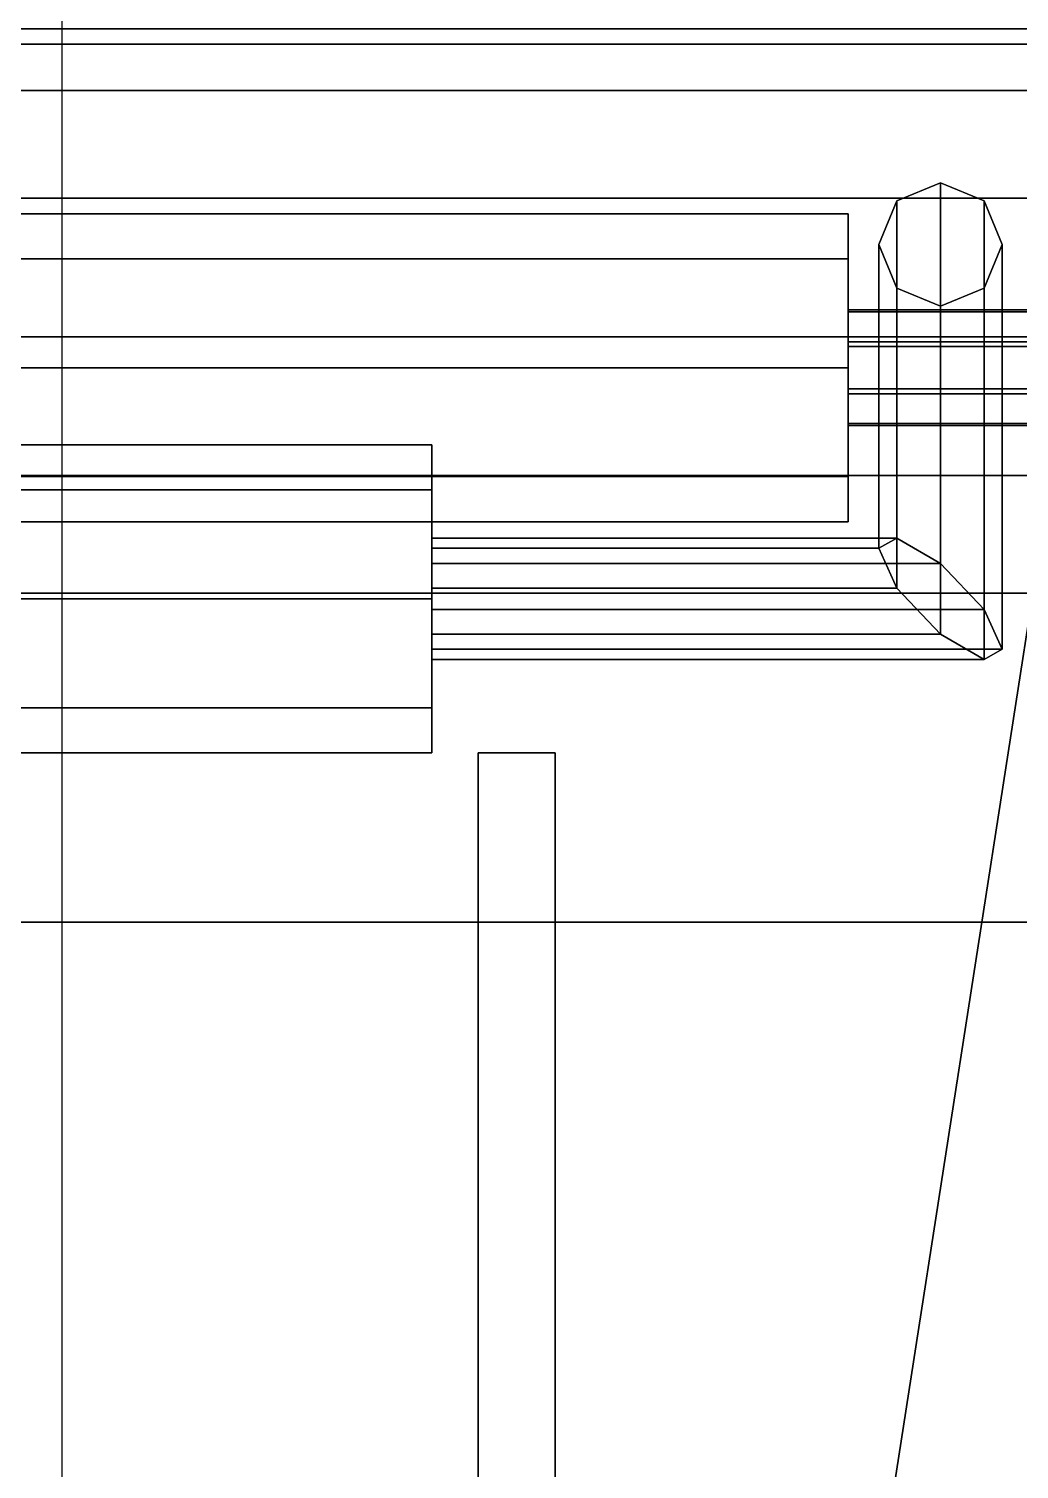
# Model space of a CAD drawing. Header units: millimetres. Extents: x -1.1 to 1.1, y -2.5 to 10.7.
# Drawn here: x -0.022 to 0.621, y 1.815 to 2.75 of the extents above; entities that cross this region are included whole.
import ezdxf

# ---------------------------------------------------------------- set-up
doc = ezdxf.new("R2010")
doc.units = ezdxf.units.MM
doc.layers.add('reference', color=9, linetype='Continuous')

msp = doc.modelspace()

# ---------------------------------------------------------------- linework, layer by layer
for points in [[(-0.71274, 2.75, 1.04), (-0.69783, 2.75, 1.11), (0.69783, 2.75, 1.11), (0.71274, 2.75, 1.04)], [(-0.69783, 2.75, 1.11), (-0.68718, 2.74, 1.19), (0.68718, 2.74, 1.19), (0.69783, 2.75, 1.11)], [(-0.68718, 2.74, 1.19), (-0.67439, 2.71, 1.24), (0.67439, 2.71, 1.24), (0.68718, 2.74, 1.19)], [(-0.67439, 2.71, 1.24), (-0.66161, 2.64, 1.28), (0.66161, 2.64, 1.28), (0.67439, 2.71, 1.24)], [(0.54172, 2.63828, 0.82632), (0.57, 2.65, 0.82023), (0.57, 2.40294, 0.64723), (0.54172, 2.41939, 0.67305)], [(0.57, 2.65, 0.82023), (0.54172, 2.63828, 0.82632), (0.54172, 2.63828, 1.07), (0.57, 2.65, 1.06)], [(0.57, 2.65, 0.82023), (0.59828, 2.63828, 0.82632), (0.59828, 2.37305, 0.64061), (0.57, 2.40294, 0.64723)], [(0.59828, 2.63828, 0.82632), (0.57, 2.65, 0.82023), (0.57, 2.65, 1.06), (0.59828, 2.63828, 1.07)], [(-0.66161, 2.64, 1.28), (-0.65573, 2.55, 1.3), (0.65573, 2.55, 1.3), (0.66161, 2.64, 1.28)], [(0.53, 2.61, 0.84105), (0.54172, 2.63828, 0.82632), (0.54172, 2.41939, 0.67305), (0.53, 2.41277, 0.70294)], [(0.54172, 2.63828, 0.82632), (0.53, 2.61, 0.84105), (0.53, 2.61, 1.07), (0.54172, 2.63828, 1.07)], [(0.59828, 2.63828, 0.82632), (0.61, 2.61, 0.84105), (0.61, 2.34723, 0.65706), (0.59828, 2.37305, 0.64061)], [(0.61, 2.61, 0.84105), (0.59828, 2.63828, 0.82632), (0.59828, 2.63828, 1.07), (0.61, 2.61, 1.07)], [(-0.29, 2.63, 0.88), (-0.29, 2.60071, 0.95071), (0.51, 2.60071, 0.95071), (0.51, 2.63, 0.88)], [(-0.29, 2.60071, 0.80929), (-0.29, 2.63, 0.88), (0.51, 2.63, 0.88), (0.51, 2.60071, 0.80929)], [(0.51, 2.60071, 0.80929), (0.51, 2.63, 0.88), (0.51, 2.56759, 0.89368), (0.51, 2.56625, 0.8631)], [(0.51, 2.63, 0.88), (0.51, 2.60071, 0.95071), (0.51, 2.5469, 0.91625), (0.51, 2.56759, 0.89368)], [(0.54172, 2.58172, 0.85577), (0.53, 2.61, 0.84105), (0.53, 2.41277, 0.70294), (0.54172, 2.38695, 0.71939)], [(0.53, 2.61, 0.84105), (0.54172, 2.58172, 0.85577), (0.54172, 2.58172, 1.08), (0.53, 2.61, 1.07)], [(0.61, 2.61, 0.84105), (0.59828, 2.58172, 0.85577), (0.59828, 2.34061, 0.68695), (0.61, 2.34723, 0.65706)], [(0.59828, 2.58172, 0.85577), (0.61, 2.61, 0.84105), (0.61, 2.61, 1.07), (0.59828, 2.58172, 1.08)], [(-0.29, 2.60071, 0.95071), (-0.29, 2.53, 0.98), (0.51, 2.53, 0.98), (0.51, 2.60071, 0.95071)], [(-0.29, 2.53, 0.78), (-0.29, 2.60071, 0.80929), (0.51, 2.60071, 0.80929), (0.51, 2.53, 0.78)], [(0.51, 2.53, 0.78), (0.51, 2.60071, 0.80929), (0.51, 2.56625, 0.8631), (0.51, 2.54368, 0.84241)], [(0.51, 2.60071, 0.95071), (0.51, 2.53, 0.98), (0.51, 2.51632, 0.91759), (0.51, 2.5469, 0.91625)], [(0.57, 2.57, 0.86187), (0.54172, 2.58172, 0.85577), (0.54172, 2.38695, 0.71939), (0.57, 2.35706, 0.71277)], [(0.54172, 2.58172, 0.85577), (0.57, 2.57, 0.86187), (0.57, 2.57, 1.08), (0.54172, 2.58172, 1.08)], [(0.59828, 2.58172, 0.85577), (0.57, 2.57, 0.86187), (0.57, 2.35706, 0.71277), (0.59828, 2.34061, 0.68695)], [(0.57, 2.57, 0.86187), (0.59828, 2.58172, 0.85577), (0.59828, 2.58172, 1.08), (0.57, 2.57, 1.08)], [(0.66, 2.5469, 0.91625), (0.67172, 2.56759, 0.89368), (0.51, 2.56759, 0.89368), (0.51, 2.5469, 0.91625)], [(0.67172, 2.56759, 0.89368), (0.7, 2.56625, 0.8631), (0.51, 2.56625, 0.8631), (0.51, 2.56759, 0.89368)], [(0.7, 2.56625, 0.8631), (0.72828, 2.54368, 0.84241), (0.51, 2.54368, 0.84241), (0.51, 2.56625, 0.8631)], [(0.70422, 2.55, 1.08), (0.72358, 2.46, 0.95084), (-0.72358, 2.46, 0.95084), (-0.70422, 2.55, 1.08)], [(-0.65573, 2.55, 1.3), (-0.25, 1.73996, 1.41665), (0.53, 1.73996, 1.41665), (0.65573, 2.55, 1.3)], [(0.67172, 2.51632, 0.91759), (0.66, 2.5469, 0.91625), (0.51, 2.5469, 0.91625), (0.51, 2.51632, 0.91759)], [(0.72828, 2.54368, 0.84241), (0.74, 2.5131, 0.84375), (0.51, 2.5131, 0.84375), (0.51, 2.54368, 0.84241)], [(0.51, 2.45929, 0.80929), (0.51, 2.53, 0.78), (0.51, 2.54368, 0.84241), (0.51, 2.5131, 0.84375)], [(0.53, 1.73996, 1.41665), (0.65021, 1.69067, 1.42374), (0.65021, 1.69067, 1.42374), (0.65573, 2.55, 1.3)], [(-0.29, 2.53, 0.98), (-0.29, 2.45929, 0.95071), (0.51, 2.45929, 0.95071), (0.51, 2.53, 0.98)], [(-0.29, 2.45929, 0.80929), (-0.29, 2.53, 0.78), (0.51, 2.53, 0.78), (0.51, 2.45929, 0.80929)], [(0.51, 2.53, 0.98), (0.51, 2.45929, 0.95071), (0.51, 2.49375, 0.8969), (0.51, 2.51632, 0.91759)], [(0.7, 2.49375, 0.8969), (0.67172, 2.51632, 0.91759), (0.51, 2.51632, 0.91759), (0.51, 2.49375, 0.8969)], [(0.74, 2.5131, 0.84375), (0.72828, 2.49241, 0.86632), (0.51, 2.49241, 0.86632), (0.51, 2.5131, 0.84375)], [(0.51, 2.43, 0.88), (0.51, 2.45929, 0.80929), (0.51, 2.5131, 0.84375), (0.51, 2.49241, 0.86632)], [(0.72828, 2.49241, 0.86632), (0.7, 2.49375, 0.8969), (0.51, 2.49375, 0.8969), (0.51, 2.49241, 0.86632)], [(0.51, 2.45929, 0.95071), (0.51, 2.43, 0.88), (0.51, 2.49241, 0.86632), (0.51, 2.49375, 0.8969)], [(-0.56, 2.48, 0.68), (-0.56, 2.45071, 0.75071), (0.24, 2.45071, 0.75071), (0.24, 2.48, 0.68)], [(-0.56, 2.45071, 0.60929), (-0.56, 2.48, 0.68), (0.24, 2.48, 0.68), (0.24, 2.45071, 0.60929)], [(0.24, 2.45071, 0.60929), (0.24, 2.48, 0.68), (0.24, 2.41939, 0.67305), (0.24, 2.40294, 0.64723)], [(0.24, 2.48, 0.68), (0.24, 2.45071, 0.75071), (0.24, 2.41277, 0.70294), (0.24, 2.41939, 0.67305)], [(0.72358, 2.46, 0.95084), (0.74, 2.38368, 0.84131), (-0.74, 2.38368, 0.84131), (-0.72358, 2.46, 0.95084)], [(-0.29, 2.45929, 0.95071), (-0.29, 2.43, 0.88), (0.51, 2.43, 0.88), (0.51, 2.45929, 0.95071)], [(-0.29, 2.43, 0.88), (-0.29, 2.45929, 0.80929), (0.51, 2.45929, 0.80929), (0.51, 2.43, 0.88)], [(-0.56, 2.45071, 0.75071), (-0.56, 2.38, 0.78), (0.24, 2.38, 0.78), (0.24, 2.45071, 0.75071)], [(-0.56, 2.38, 0.58), (-0.56, 2.45071, 0.60929), (0.24, 2.45071, 0.60929), (0.24, 2.38, 0.58)], [(0.24, 2.38, 0.58), (0.24, 2.45071, 0.60929), (0.24, 2.40294, 0.64723), (0.24, 2.37305, 0.64061)], [(0.24, 2.45071, 0.75071), (0.24, 2.38, 0.78), (0.24, 2.38695, 0.71939), (0.24, 2.41277, 0.70294)], [(0.53, 2.41277, 0.70294), (0.54172, 2.41939, 0.67305), (0.24, 2.41939, 0.67305), (0.24, 2.41277, 0.70294)], [(0.54172, 2.41939, 0.67305), (0.57, 2.40294, 0.64723), (0.24, 2.40294, 0.64723), (0.24, 2.41939, 0.67305)], [(0.54172, 2.38695, 0.71939), (0.53, 2.41277, 0.70294), (0.24, 2.41277, 0.70294), (0.24, 2.38695, 0.71939)], [(0.57, 2.40294, 0.64723), (0.59828, 2.37305, 0.64061), (0.24, 2.37305, 0.64061), (0.24, 2.40294, 0.64723)], [(0.57, 2.35706, 0.71277), (0.54172, 2.38695, 0.71939), (0.24, 2.38695, 0.71939), (0.24, 2.35706, 0.71277)], [(0.24, 2.38, 0.78), (0.24, 2.30929, 0.75071), (0.24, 2.35706, 0.71277), (0.24, 2.38695, 0.71939)], [(0.74, 2.38368, 0.84131), (0.74, 2.17, 0.51), (-0.74, 2.17, 0.51), (-0.74, 2.38368, 0.84131)], [(-0.56, 2.38, 0.78), (-0.56, 2.30929, 0.75071), (0.24, 2.30929, 0.75071), (0.24, 2.38, 0.78)], [(-0.56, 2.30929, 0.60929), (-0.56, 2.38, 0.58), (0.24, 2.38, 0.58), (0.24, 2.30929, 0.60929)], [(0.24, 2.30929, 0.60929), (0.24, 2.38, 0.58), (0.24, 2.37305, 0.64061), (0.24, 2.34723, 0.65706)], [(0.59828, 2.37305, 0.64061), (0.61, 2.34723, 0.65706), (0.24, 2.34723, 0.65706), (0.24, 2.37305, 0.64061)], [(0.59828, 2.34061, 0.68695), (0.57, 2.35706, 0.71277), (0.24, 2.35706, 0.71277), (0.24, 2.34061, 0.68695)], [(0.24, 2.30929, 0.75071), (0.24, 2.28, 0.68), (0.24, 2.34061, 0.68695), (0.24, 2.35706, 0.71277)], [(0.61, 2.34723, 0.65706), (0.59828, 2.34061, 0.68695), (0.24, 2.34061, 0.68695), (0.24, 2.34723, 0.65706)], [(0.24, 2.28, 0.68), (0.24, 2.30929, 0.60929), (0.24, 2.34723, 0.65706), (0.24, 2.34061, 0.68695)], [(-0.56, 2.30929, 0.75071), (-0.56, 2.28, 0.68), (0.24, 2.28, 0.68), (0.24, 2.30929, 0.75071)], [(-0.56, 2.28, 0.68), (-0.56, 2.30929, 0.60929), (0.24, 2.30929, 0.60929), (0.24, 2.28, 0.68)], [(0.27, 2.28, 1.34), (0.27, 1.76, 1.48), (0.27, 1.76, 1.51), (0.27, 2.28, 1.37)], [(0.32, 2.28, 1.37), (0.32, 2.28, 1.34), (0.27, 2.28, 1.34), (0.27, 2.28, 1.37)], [(0.27, 2.28, 1.37), (0.27, 1.76, 1.51), (0.32, 1.76, 1.51), (0.32, 2.28, 1.37)], [(0.32, 1.76, 1.51), (0.32, 1.76, 1.48), (0.32, 2.28, 1.34), (0.32, 2.28, 1.37)], [(-0.74, -1.98, 0.51), (-0.74, 2.17, 0.51), (0.74, 2.17, 0.51), (0.74, -1.98, 0.51)]]:
    msp.add_3dface(points)
at = {"layer": 'reference'}
msp.add_xline((0, -1.91, -4.68), (0, 1), dxfattribs=at)

doc.saveas('drawing.dxf')
